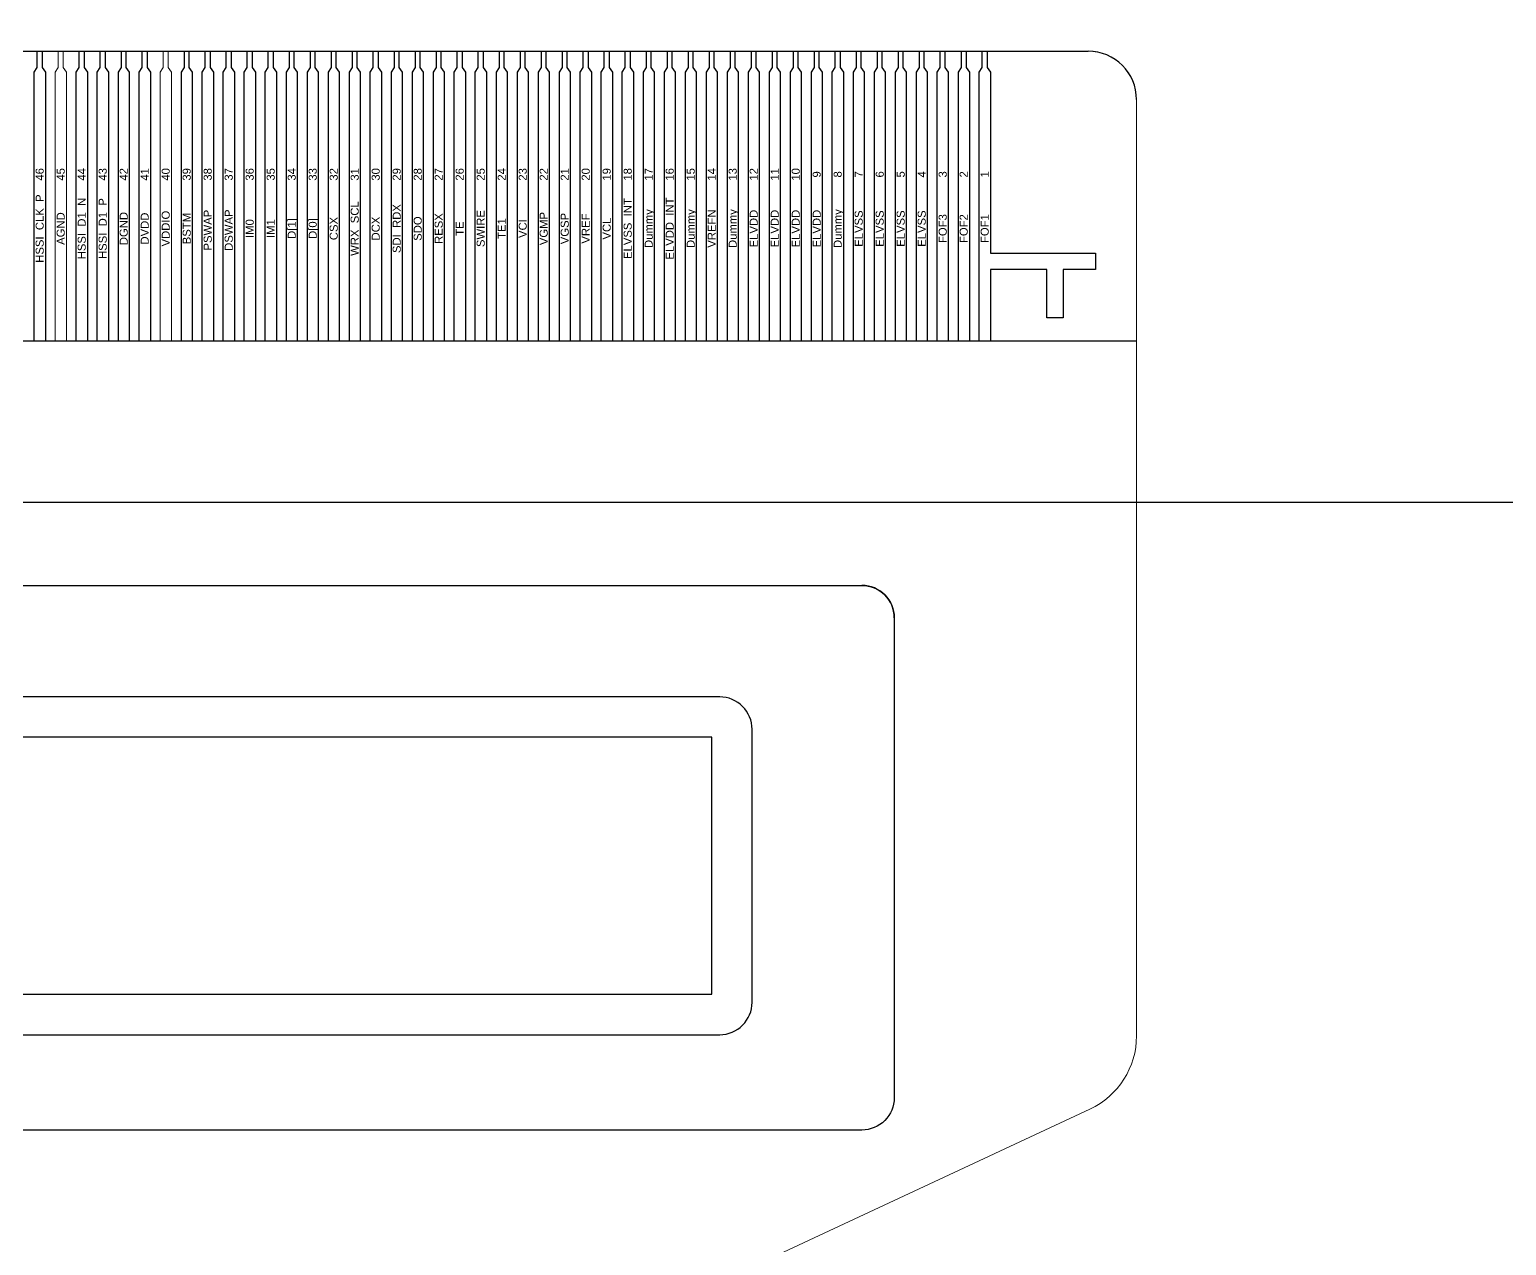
# Model space of a CAD drawing. Header units: inches. Extents: x 265 to 1423, y -753 to -394.
# Drawn here: x 1141.05 to 1150.19, y -604.08 to -596.55 of the extents above; entities that cross this region are included whole.
import ezdxf
from ezdxf.enums import TextEntityAlignment as Align

# ---------------------------------------------------------------- set-up
doc = ezdxf.new("R2010")
doc.units = ezdxf.units.IN
doc.header["$LTSCALE"] = 0.909449
doc.header["$MEASUREMENT"] = 0
doc.header["$PDMODE"] = 3
doc.header["$PDSIZE"] = 0.3125
doc.layers.get('0').update_dxf_attribs({"linetype": 'CONTINUOUS'})
doc.layers.get('Defpoints').update_dxf_attribs({"linetype": 'CONTINUOUS'})
for name, color, linetype in [('01 Copper', 3, 'CONTINUOUS'), ('03 Solder resist', 6, 'CONTINUOUS'), ('04 Chip', 20, 'CONTINUOUS'), ('06 Cutline', 4, 'CONTINUOUS'), ('06_CUTLINE', 7, 'CONTINUOUS'), ('07 Potting', 132, 'CONTINUOUS'), ('07_POTTING', 7, 'CONTINUOUS'), ('13 OL no.', 190, 'CONTINUOUS'), ('14 OL name', 220, 'CONTINUOUS'), ('DIM（标注）', 3, 'CONTINUOUS')]:
    doc.layers.add(name, color=color, linetype=linetype)
doc.layers.add('01_Copper', color=3, linetype='CONTINUOUS', lineweight=0)
doc.styles.add('CCN-1', font='SimSun.ttf', dxfattribs={"width": 0.85})
doc.styles.add('MBC_Arial_Font', font='arial.ttf')
doc.styles.add('宋体', font='SimSun.ttf', dxfattribs={"width": 0.8})
doc.dimstyles.new('DIM-CCN', dxfattribs={"dimscale": 0.9, "dimtxt": 1.7, "dimasz": 1.8, "dimexe": 1.5, "dimexo": 0.5, "dimgap": 0.3, "dimtad": 1, "dimzin": 0, "dimdsep": 46, "dimtxsty": 'CCN-1', "dimblk": 'OPEN30', "dimcen": 0.05, "dimclrd": 256, "dimclre": 256, "dimclrt": 256, "dimadec": 0, "dimazin": 0, "dimtfac": 1, "dimtofl": 0, "dimtmove": 0, "dimatfit": 3, "dimldrblk": 'OPEN30', "dimfxl": 1, "dimtolj": 1, "dimtzin": 0, "dimlwd": -1, "dimlwe": -1, "dimarcsym": 0})

# ---------------------------------------------------------------- blocks, each defined once
blk = doc.blocks.new('GVO3310')
at = {"color": 1}
blk.add_line((3745.2251, -497.981), (3758.0251, -497.981), dxfattribs=at)
at = {"layer": '01 Copper'}
for points in [[(3751.2001, -497.981), (3751.2001, -496.3189), (3751.2201, -496.2889), (3751.2201, -496.1889)], [(3751.2501, -496.1889), (3751.2501, -496.2889), (3751.2701, -496.3189), (3751.2701, -497.981)], [(3751.4601, -497.981), (3751.4601, -496.3189), (3751.4801, -496.2889), (3751.4801, -496.1889)], [(3751.5101, -496.1889), (3751.5101, -496.2889), (3751.5301, -496.3189), (3751.5301, -497.981)], [(3751.5901, -497.981), (3751.5901, -496.3189), (3751.6101, -496.2889), (3751.6101, -496.1889)], [(3751.6401, -496.1889), (3751.6401, -496.2889), (3751.6601, -496.3189), (3751.6601, -497.981)], [(3751.7401, -496.1889), (3751.7401, -496.2889), (3751.7201, -496.3189), (3751.7201, -497.981)], [(3751.7901, -497.981), (3751.7901, -496.3189), (3751.7701, -496.2889), (3751.7701, -496.1889)], [(3751.8501, -497.981), (3751.8501, -496.3189), (3751.8701, -496.2889), (3751.8701, -496.1889)], [(3751.9001, -496.1889), (3751.9001, -496.2889), (3751.9201, -496.3189), (3751.9201, -497.981)], [(3752.1301, -496.1889), (3752.1301, -496.2889), (3752.1101, -496.3189), (3752.1101, -497.981)], [(3752.1801, -497.981), (3752.1801, -496.3189), (3752.1601, -496.2889), (3752.1601, -496.1889)], [(3752.2401, -497.981), (3752.2401, -496.3189), (3752.2601, -496.2889), (3752.2601, -496.1889)], [(3752.2901, -496.1889), (3752.2901, -496.2889), (3752.3101, -496.3189), (3752.3101, -497.981)], [(3752.3701, -497.981), (3752.3701, -496.3189), (3752.3901, -496.2889), (3752.3901, -496.1889)], [(3752.4201, -496.1889), (3752.4201, -496.2889), (3752.4401, -496.3189), (3752.4401, -497.981)], [(3752.5001, -497.981), (3752.5001, -496.3189), (3752.5201, -496.2889), (3752.5201, -496.1889)], [(3752.5501, -496.1889), (3752.5501, -496.2889), (3752.5701, -496.3189), (3752.5701, -497.981)], [(3752.6301, -497.981), (3752.6301, -496.3189), (3752.6501, -496.2889), (3752.6501, -496.1889)], [(3752.6801, -496.1889), (3752.6801, -496.2889), (3752.7001, -496.3189), (3752.7001, -497.981)], [(3752.7801, -496.1889), (3752.7801, -496.2889), (3752.7601, -496.3189), (3752.7601, -497.981)], [(3752.8301, -497.981), (3752.8301, -496.3189), (3752.8101, -496.2889), (3752.8101, -496.1889)], [(3752.9101, -496.1889), (3752.9101, -496.2889), (3752.8901, -496.3189), (3752.8901, -497.981)], [(3752.9601, -497.981), (3752.9601, -496.3189), (3752.9401, -496.2889), (3752.9401, -496.1889)], [(3753.0401, -496.1889), (3753.0401, -496.2889), (3753.0201, -496.3189), (3753.0201, -497.981)], [(3753.0901, -497.981), (3753.0901, -496.3189), (3753.0701, -496.2889), (3753.0701, -496.1889)], [(3753.1701, -496.1889), (3753.1701, -496.2889), (3753.1501, -496.3189), (3753.1501, -497.981)], [(3753.2201, -497.981), (3753.2201, -496.3189), (3753.2001, -496.2889), (3753.2001, -496.1889)], [(3753.2801, -497.981), (3753.2801, -496.3189), (3753.3001, -496.2889), (3753.3001, -496.1889)], [(3753.3301, -496.1889), (3753.3301, -496.2889), (3753.3501, -496.3189), (3753.3501, -497.981)], [(3753.4301, -496.1889), (3753.4301, -496.2889), (3753.4101, -496.3189), (3753.4101, -497.981)], [(3753.4801, -497.981), (3753.4801, -496.3189), (3753.4601, -496.2889), (3753.4601, -496.1889)], [(3753.5601, -496.1889), (3753.5601, -496.2889), (3753.5401, -496.3189), (3753.5401, -497.981)], [(3753.6101, -497.981), (3753.6101, -496.3189), (3753.5901, -496.2889), (3753.5901, -496.1889)], [(3753.6901, -496.1889), (3753.6901, -496.2889), (3753.6701, -496.3189), (3753.6701, -497.981)], [(3753.7401, -497.981), (3753.7401, -496.3189), (3753.7201, -496.2889), (3753.7201, -496.1889)], [(3753.8001, -497.981), (3753.8001, -496.3189), (3753.8201, -496.2889), (3753.8201, -496.1889)], [(3753.8501, -496.1889), (3753.8501, -496.2889), (3753.8701, -496.3189), (3753.8701, -497.981)], [(3753.9301, -497.981), (3753.9301, -496.3189), (3753.9501, -496.2889), (3753.9501, -496.1889)], [(3753.9801, -496.1889), (3753.9801, -496.2889), (3754.0001, -496.3189), (3754.0001, -497.981)], [(3754.0801, -496.1889), (3754.0801, -496.2889), (3754.0601, -496.3189), (3754.0601, -497.981)], [(3754.1301, -497.981), (3754.1301, -496.3189), (3754.1101, -496.2889), (3754.1101, -496.1889)], [(3754.2101, -496.1889), (3754.2101, -496.2889), (3754.1901, -496.3189), (3754.1901, -497.981)], [(3754.2601, -497.981), (3754.2601, -496.3189), (3754.2401, -496.2889), (3754.2401, -496.1889)], [(3754.3401, -496.1889), (3754.3401, -496.2889), (3754.3201, -496.3189), (3754.3201, -497.981)], [(3754.3901, -497.981), (3754.3901, -496.3189), (3754.3701, -496.2889), (3754.3701, -496.1889)], [(3754.4701, -496.1889), (3754.4701, -496.2889), (3754.4501, -496.3189), (3754.4501, -497.981)], [(3754.5201, -497.981), (3754.5201, -496.3189), (3754.5001, -496.2889), (3754.5001, -496.1889)], [(3754.5801, -497.981), (3754.5801, -496.3189), (3754.6001, -496.2889), (3754.6001, -496.1889)], [(3754.6301, -496.1889), (3754.6301, -496.2889), (3754.6501, -496.3189), (3754.6501, -497.981)], [(3754.7101, -497.981), (3754.7101, -496.3189), (3754.7301, -496.2889), (3754.7301, -496.1889)], [(3754.7601, -496.1889), (3754.7601, -496.2889), (3754.7801, -496.3189), (3754.7801, -497.981)], [(3754.8401, -497.981), (3754.8401, -496.3189), (3754.8601, -496.2889), (3754.8601, -496.1889)], [(3754.8901, -496.1889), (3754.8901, -496.2889), (3754.9101, -496.3189), (3754.9101, -497.981)], [(3754.9901, -496.1889), (3754.9901, -496.2889), (3754.9701, -496.3189), (3754.9701, -497.981)], [(3755.0401, -497.981), (3755.0401, -496.3189), (3755.0201, -496.2889), (3755.0201, -496.1889)], [(3755.1201, -496.1889), (3755.1201, -496.2889), (3755.1001, -496.3189), (3755.1001, -497.981)], [(3755.1701, -497.981), (3755.1701, -496.3189), (3755.1501, -496.2889), (3755.1501, -496.1889)], [(3755.2501, -496.1889), (3755.2501, -496.2889), (3755.2301, -496.3189), (3755.2301, -497.981)], [(3755.3001, -497.981), (3755.3001, -496.3189), (3755.2801, -496.2889), (3755.2801, -496.1889)], [(3755.3801, -496.1889), (3755.3801, -496.2889), (3755.3601, -496.3189), (3755.3601, -497.981)], [(3755.4301, -497.981), (3755.4301, -496.3189), (3755.4101, -496.2889), (3755.4101, -496.1889)], [(3755.5101, -496.1889), (3755.5101, -496.2889), (3755.4901, -496.3189), (3755.4901, -497.981)], [(3755.5601, -497.981), (3755.5601, -496.3189), (3755.5401, -496.2889), (3755.5401, -496.1889)], [(3755.6401, -496.1889), (3755.6401, -496.2889), (3755.6201, -496.3189), (3755.6201, -497.981)], [(3755.6901, -497.981), (3755.6901, -496.3189), (3755.6701, -496.2889), (3755.6701, -496.1889)], [(3755.7701, -496.1889), (3755.7701, -496.2889), (3755.7501, -496.3189), (3755.7501, -497.981)], [(3755.8201, -497.981), (3755.8201, -496.3189), (3755.8001, -496.2889), (3755.8001, -496.1889)], [(3755.9001, -496.1889), (3755.9001, -496.2889), (3755.8801, -496.3189), (3755.8801, -497.981)], [(3755.9501, -497.981), (3755.9501, -496.3189), (3755.9301, -496.2889), (3755.9301, -496.1889)], [(3756.0301, -496.1889), (3756.0301, -496.2889), (3756.0101, -496.3189), (3756.0101, -497.981)], [(3756.0801, -497.981), (3756.0801, -496.3189), (3756.0601, -496.2889), (3756.0601, -496.1889)], [(3756.1401, -497.981), (3756.1401, -496.3189), (3756.1601, -496.2889), (3756.1601, -496.1889)], [(3756.1901, -496.1889), (3756.1901, -496.2889), (3756.2101, -496.3189), (3756.2101, -497.981)], [(3756.2901, -496.1889), (3756.2901, -496.2889), (3756.2701, -496.3189), (3756.2701, -497.981)], [(3756.3401, -497.981), (3756.3401, -496.3189), (3756.3201, -496.2889), (3756.3201, -496.1889)], [(3756.4201, -496.1889), (3756.4201, -496.2889), (3756.4001, -496.3189), (3756.4001, -497.981)], [(3756.4701, -497.981), (3756.4701, -496.3189), (3756.4501, -496.2889), (3756.4501, -496.1889)], [(3756.5501, -496.1889), (3756.5501, -496.2889), (3756.5301, -496.3189), (3756.5301, -497.981)], [(3756.6001, -497.981), (3756.6001, -496.3189), (3756.5801, -496.2889), (3756.5801, -496.1889)], [(3756.6801, -496.1889), (3756.6801, -496.2889), (3756.6601, -496.3189), (3756.6601, -497.981)], [(3756.7301, -497.981), (3756.7301, -496.3189), (3756.7101, -496.2889), (3756.7101, -496.1889)], [(3756.7901, -497.981), (3756.7901, -496.3189), (3756.8101, -496.2889), (3756.8101, -496.1889)], [(3756.8601, -497.981), (3756.8601, -496.3189), (3756.8401, -496.2889), (3756.8401, -496.1889)], [(3756.9401, -496.1889), (3756.9401, -496.2889), (3756.9201, -496.3189), (3756.9201, -497.981)], [(3756.9701, -496.1889), (3756.9701, -496.2889), (3756.9901, -496.3189), (3756.9901, -497.981)], [(3757.0501, -497.981), (3757.0501, -496.3189), (3757.0701, -496.2889), (3757.0701, -496.1889)], [(3757.1001, -496.1889), (3757.1001, -496.2889), (3757.1201, -496.3189), (3757.1201, -497.4389), (3757.7701, -497.4389), (3757.7701, -497.5389), (3757.5701, -497.5389), (3757.5701, -497.8389), (3757.4701, -497.8389), (3757.4701, -497.5389), (3757.1201, -497.5389), (3757.1201, -497.981)]]:
    blk.add_lwpolyline(points, dxfattribs=at)
at = {"layer": '01 Copper', "linetype": 'Continuous', "lineweight": 0}
for points in [[(3751.3501, -496.1889), (3751.3501, -496.2889), (3751.3301, -496.3189), (3751.3301, -497.981)], [(3751.4001, -497.981), (3751.4001, -496.3189), (3751.3801, -496.2889), (3751.3801, -496.1889)]]:
    blk.add_lwpolyline(points, dxfattribs=at)
at = {"layer": '01 Copper', "lineweight": 0}
for points in [[(3751.9801, -497.981), (3751.9801, -496.3189), (3752.0001, -496.2889), (3752.0001, -496.1889)], [(3752.0301, -496.1889), (3752.0301, -496.2889), (3752.0501, -496.3189), (3752.0501, -497.981)]]:
    blk.add_lwpolyline(points, dxfattribs=at)
at = {"layer": '03 Solder resist'}
blk.add_lwpolyline([(3747.8051, -502.2748), (3755.4451, -502.2748, 0.414214), (3755.6451, -502.0748), (3755.6451, -500.3848, 0.414214), (3755.4451, -500.1848), (3747.8051, -500.1848, 0.414214), (3747.6051, -500.3848), (3747.6051, -502.0748, 0.414214)], format="xyb", close=True, dxfattribs=at)
at = {"layer": '04 Chip'}
blk.add_lwpolyline([(3747.8551, -502.0248), (3755.3951, -502.0248), (3755.3951, -500.4348), (3747.8551, -500.4348)], close=True, dxfattribs=at)
at = {"layer": '06 Cutline', "lineweight": 0}
blk.add_lwpolyline([(3757.7364, -502.7353), (3755.3751, -503.8364)], dxfattribs=at)
blk.add_lwpolyline([(3747.8751, -503.8364), (3745.5138, -502.7353, -0.291473), (3745.2251, -502.2822), (3745.2251, -496.4889, -0.414214), (3745.5251, -496.1889), (3757.7251, -496.1889, -0.414214), (3758.0251, -496.4889), (3758.0251, -502.2822, -0.291473), (3757.7364, -502.7353)], format="xyb", dxfattribs=at)
at = {"layer": '07 Potting'}
blk.add_lwpolyline([(3746.9251, -499.4948), (3756.3251, -499.4948, -0.414214), (3756.5251, -499.6948), (3756.5251, -502.6648, -0.414214), (3756.3251, -502.8648), (3746.9251, -502.8648, -0.414214), (3746.7251, -502.6648), (3746.7251, -499.6948, -0.414214)], format="xyb", close=True, dxfattribs=at)
at = {"layer": '13 OL no.', "style": 'MBC_Arial_Font'}
for s, p in [('46', (3751.2351, -496.9512)), ('45', (3751.3651, -496.9512)), ('44', (3751.4951, -496.9512)), ('43', (3751.6251, -496.9512)), ('42', (3751.7551, -496.9512)), ('41', (3751.8851, -496.9512)), ('40', (3752.0151, -496.9512)), ('39', (3752.1451, -496.9512)), ('38', (3752.2751, -496.9512)), ('37', (3752.4051, -496.9512)), ('36', (3752.5351, -496.9512)), ('35', (3752.6651, -496.9512)), ('34', (3752.7951, -496.9512)), ('33', (3752.9251, -496.9512)), ('32', (3753.0551, -496.9512)), ('31', (3753.1851, -496.9512)), ('30', (3753.3151, -496.9512)), ('29', (3753.4451, -496.9512)), ('28', (3753.5751, -496.9512)), ('27', (3753.7051, -496.9512)), ('26', (3753.8351, -496.9512)), ('25', (3753.9651, -496.9512)), ('24', (3754.0951, -496.9512)), ('23', (3754.2251, -496.9512)), ('22', (3754.3551, -496.9512)), ('21', (3754.4851, -496.9512)), ('20', (3754.6151, -496.9512)), ('19', (3754.7451, -496.9512)), ('18', (3754.8751, -496.9512)), ('17', (3755.0051, -496.9512)), ('16', (3755.1351, -496.9512)), ('15', (3755.2651, -496.9512)), ('14', (3755.3951, -496.9512)), ('13', (3755.5251, -496.9512)), ('12', (3755.6551, -496.9512)), ('11', (3755.7851, -496.9512)), ('10', (3755.9151, -496.9512)), ('9', (3756.0451, -496.9512)), ('8', (3756.1751, -496.9512)), ('7', (3756.3051, -496.9512)), ('6', (3756.4351, -496.9512)), ('5', (3756.5651, -496.9512)), ('4', (3756.6951, -496.9512)), ('3', (3756.8251, -496.9512)), ('2', (3756.9551, -496.9512)), ('1', (3757.0851, -496.9512))]:
    blk.add_text(s, height=0.05, rotation=90, dxfattribs=at).set_placement(p, align=Align.MIDDLE_CENTER)
at = {"layer": '14 OL name', "style": 'MBC_Arial_Font'}
for s, p in [('HSSI_CLK_P', (3751.2351, -497.2866)), ('HSSI_D1_N', (3751.4951, -497.2866)), ('HSSI_D1_P', (3751.6251, -497.2866)), ('VDDIO', (3752.0151, -497.2866)), ('PSWAP ', (3752.2751, -497.2866)), ('DSWAP ', (3752.4051, -497.2866)), ('WRX_SCL', (3753.1851, -497.2866)), ('SDI_RDX', (3753.4451, -497.2866)), ('SWIRE', (3753.9651, -497.2866)), ('ELVSS_INT', (3754.8751, -497.2866)), ('Dummy', (3755.0051, -497.2866)), ('ELVDD_INT', (3755.1351, -497.2866)), ('Dummy', (3755.2651, -497.2866)), ('VREFN', (3755.3951, -497.2866)), ('Dummy', (3755.5251, -497.2866)), ('ELVDD', (3755.6551, -497.2866)), ('ELVDD', (3755.7851, -497.2866)), ('ELVDD', (3755.9151, -497.2866)), ('ELVDD', (3756.0451, -497.2866)), ('Dummy', (3756.1751, -497.2866)), ('ELVSS', (3756.3051, -497.2866)), ('ELVSS', (3756.4351, -497.2866)), ('ELVSS', (3756.5651, -497.2866)), ('ELVSS', (3756.6951, -497.2866)), ('AGND', (3751.3651, -497.2866)), ('DGND', (3751.7551, -497.2866)), ('DVDD', (3751.8851, -497.2866)), ('BSTM', (3752.1451, -497.2866)), ('IM0', (3752.5351, -497.2866)), ('IM1', (3752.6651, -497.2866)), ('D[1]', (3752.7951, -497.2866)), ('D[0]', (3752.9251, -497.2866)), ('CSX', (3753.0551, -497.2866)), ('DCX', (3753.3151, -497.2866)), ('SDO', (3753.5751, -497.2866)), ('RESX', (3753.7051, -497.2866)), ('TE', (3753.8351, -497.2866)), ('TE1', (3754.0951, -497.2866)), ('VCI', (3754.2251, -497.2866)), ('VGMP', (3754.3551, -497.2866)), ('VGSP', (3754.4851, -497.2866)), ('VREF', (3754.6151, -497.2866)), ('VCL', (3754.7451, -497.2866)), ('FOF3', (3756.8251, -497.2866)), ('FOF2', (3756.9551, -497.2866)), ('FOF1', (3757.0851, -497.2866))]:
    blk.add_text(s, height=0.05, rotation=90, dxfattribs=at).set_placement(p, align=Align.MIDDLE_CENTER)
blk = doc.blocks.new('*D173')
at = {"layer": 'Defpoints', "color": 0, "transparency": 16777216}
for p in [(1100.2641, -545.5947), (1158.2684, -545.5947), (1137.2478, -606.5214)]:
    blk.add_point(p, dxfattribs=at)
at = {"layer": 'DIM（标注）', "transparency": 16777216}
for p, q in [((1157.8184, -545.5947), (1099.3641, -545.5947)), ((1100.2641, -604.2714), (1100.2641, -547.8447)), ((1136.7978, -606.5214), (1099.3641, -606.5214))]:
    blk.add_line(p, q, dxfattribs=at)
for points in [[(1099.8891, -547.8447), (1100.6391, -547.8447), (1100.2641, -545.5947)], [(1099.8891, -604.2714), (1100.6391, -604.2714), (1100.2641, -606.5214)]]:
    blk.add_solid(points, dxfattribs=at)
at = {"layer": 'DIM（标注）', "transparency": 16777216, "insert": (1098.7811, -576.0581), "char_height": 2.25, "attachment_point": 5, "rotation": 90, "style": '宋体'}
blk.add_mtext('\\A1;60.93%%P0.5', dxfattribs=at)
blk = doc.blocks.new('_Open30')
at = {"color": 0, "linetype": 'ByBlock', "lineweight": -2}
for p, q in [((-1, 0.2679), (0, 0)), ((0, 0), (-1, -0.2679)), ((0, 0), (-1, 0))]:
    blk.add_line(p, q, dxfattribs=at)

msp = doc.modelspace()

# ---------------------------------------------------------------- linework, layer by layer
at = {"color": 1, "linetype": 'Continuous'}
msp.add_line((1135.1011, -598.4778), (1147.9011, -598.4778), dxfattribs=at)
msp.add_line((1155.3029, -599.4778), (1134.1011, -599.4778))
at = {"layer": '01_Copper', "color": 3, "linetype": 'Continuous'}
for p, q in [((1141.0961, -596.7856), (1141.0961, -596.6856)), ((1141.1261, -596.6856), (1141.1261, -596.7856)), ((1141.2261, -596.6856), (1141.2261, -596.7856)), ((1141.2561, -596.7856), (1141.2561, -596.6856)), ((1141.3561, -596.7856), (1141.3561, -596.6856)), ((1141.3861, -596.6856), (1141.3861, -596.7856)), ((1141.4861, -596.7856), (1141.4861, -596.6856)), ((1141.5161, -596.6856), (1141.5161, -596.7856)), ((1141.6161, -596.6856), (1141.6161, -596.7856)), ((1141.6461, -596.7856), (1141.6461, -596.6856)), ((1141.7461, -596.7856), (1141.7461, -596.6856)), ((1141.7761, -596.6856), (1141.7761, -596.7856)), ((1141.8761, -596.7856), (1141.8761, -596.6856)), ((1141.9061, -596.6856), (1141.9061, -596.7856)), ((1142.0061, -596.6856), (1142.0061, -596.7856)), ((1142.0361, -596.7856), (1142.0361, -596.6856)), ((1142.1361, -596.7856), (1142.1361, -596.6856)), ((1142.1661, -596.6856), (1142.1661, -596.7856)), ((1142.2661, -596.7856), (1142.2661, -596.6856)), ((1142.2961, -596.6856), (1142.2961, -596.7856)), ((1142.3961, -596.7856), (1142.3961, -596.6856)), ((1142.4261, -596.6856), (1142.4261, -596.7856)), ((1142.5261, -596.7856), (1142.5261, -596.6856)), ((1142.5561, -596.6856), (1142.5561, -596.7856)), ((1142.6561, -596.6856), (1142.6561, -596.7856)), ((1142.6861, -596.7856), (1142.6861, -596.6856)), ((1142.7861, -596.6856), (1142.7861, -596.7856)), ((1142.8161, -596.7856), (1142.8161, -596.6856)), ((1142.9161, -596.6856), (1142.9161, -596.7856)), ((1142.9461, -596.7856), (1142.9461, -596.6856)), ((1143.0461, -596.6856), (1143.0461, -596.7856)), ((1143.0761, -596.7856), (1143.0761, -596.6856)), ((1143.1761, -596.7856), (1143.1761, -596.6856)), ((1143.2061, -596.6856), (1143.2061, -596.7856)), ((1143.3061, -596.6856), (1143.3061, -596.7856)), ((1143.3361, -596.7856), (1143.3361, -596.6856)), ((1143.4361, -596.6856), (1143.4361, -596.7856)), ((1143.4661, -596.7856), (1143.4661, -596.6856)), ((1143.5661, -596.6856), (1143.5661, -596.7856)), ((1143.5961, -596.7856), (1143.5961, -596.6856)), ((1143.6961, -596.7856), (1143.6961, -596.6856)), ((1143.7261, -596.6856), (1143.7261, -596.7856)), ((1143.8261, -596.7856), (1143.8261, -596.6856)), ((1143.8561, -596.6856), (1143.8561, -596.7856)), ((1143.9561, -596.6856), (1143.9561, -596.7856)), ((1143.9861, -596.7856), (1143.9861, -596.6856)), ((1144.0861, -596.6856), (1144.0861, -596.7856)), ((1144.1161, -596.7856), (1144.1161, -596.6856)), ((1144.2161, -596.6856), (1144.2161, -596.7856)), ((1144.2461, -596.7856), (1144.2461, -596.6856)), ((1144.3461, -596.6856), (1144.3461, -596.7856)), ((1144.3761, -596.7856), (1144.3761, -596.6856)), ((1144.4761, -596.7856), (1144.4761, -596.6856)), ((1144.5061, -596.6856), (1144.5061, -596.7856)), ((1144.6061, -596.7856), (1144.6061, -596.6856)), ((1144.6361, -596.6856), (1144.6361, -596.7856)), ((1144.7361, -596.7856), (1144.7361, -596.6856)), ((1144.7661, -596.6856), (1144.7661, -596.7856)), ((1144.8661, -596.6856), (1144.8661, -596.7856)), ((1144.8961, -596.7856), (1144.8961, -596.6856)), ((1144.9961, -596.6856), (1144.9961, -596.7856)), ((1145.0261, -596.7856), (1145.0261, -596.6856)), ((1145.1261, -596.6856), (1145.1261, -596.7856)), ((1145.1561, -596.7856), (1145.1561, -596.6856)), ((1145.2561, -596.6856), (1145.2561, -596.7856)), ((1145.2861, -596.7856), (1145.2861, -596.6856)), ((1145.3861, -596.6856), (1145.3861, -596.7856)), ((1145.4161, -596.7856), (1145.4161, -596.6856)), ((1145.5161, -596.6856), (1145.5161, -596.7856)), ((1145.5461, -596.7856), (1145.5461, -596.6856)), ((1145.6461, -596.6856), (1145.6461, -596.7856)), ((1145.6761, -596.7856), (1145.6761, -596.6856)), ((1145.7761, -596.6856), (1145.7761, -596.7856)), ((1145.8061, -596.7856), (1145.8061, -596.6856)), ((1145.9061, -596.6856), (1145.9061, -596.7856)), ((1145.9361, -596.7856), (1145.9361, -596.6856)), ((1146.0361, -596.7856), (1146.0361, -596.6856)), ((1146.0661, -596.6856), (1146.0661, -596.7856)), ((1146.1661, -596.6856), (1146.1661, -596.7856)), ((1146.1961, -596.7856), (1146.1961, -596.6856)), ((1146.2961, -596.6856), (1146.2961, -596.7856)), ((1146.3261, -596.7856), (1146.3261, -596.6856)), ((1146.4261, -596.6856), (1146.4261, -596.7856)), ((1146.4561, -596.7856), (1146.4561, -596.6856)), ((1146.5561, -596.6856), (1146.5561, -596.7856)), ((1146.5861, -596.7856), (1146.5861, -596.6856)), ((1146.6861, -596.7856), (1146.6861, -596.6856)), ((1146.7161, -596.7856), (1146.7161, -596.6856)), ((1146.8161, -596.6856), (1146.8161, -596.7856)), ((1146.8461, -596.6856), (1146.8461, -596.7856)), ((1146.9461, -596.7856), (1146.9461, -596.6856)), ((1146.9761, -596.6856), (1146.9761, -596.7856)), ((1141.0761, -596.8156), (1141.0961, -596.7856)), ((1141.0761, -598.4778), (1141.0761, -596.8156)), ((1141.1261, -596.7856), (1141.1461, -596.8156)), ((1141.1461, -596.8156), (1141.1461, -598.4778)), ((1141.2261, -596.7856), (1141.2061, -596.8156)), ((1141.2061, -596.8156), (1141.2061, -598.4778)), ((1141.2761, -596.8156), (1141.2561, -596.7856)), ((1141.2761, -598.4778), (1141.2761, -596.8156)), ((1141.3361, -596.8156), (1141.3561, -596.7856)), ((1141.3361, -598.4778), (1141.3361, -596.8156)), ((1141.3861, -596.7856), (1141.4061, -596.8156)), ((1141.4061, -596.8156), (1141.4061, -598.4778)), ((1141.4661, -596.8156), (1141.4861, -596.7856)), ((1141.4661, -598.4778), (1141.4661, -596.8156)), ((1141.5161, -596.7856), (1141.5361, -596.8156)), ((1141.5361, -596.8156), (1141.5361, -598.4778)), ((1141.6161, -596.7856), (1141.5961, -596.8156)), ((1141.5961, -596.8156), (1141.5961, -598.4778)), ((1141.6661, -596.8156), (1141.6461, -596.7856)), ((1141.6661, -598.4778), (1141.6661, -596.8156)), ((1141.7261, -596.8156), (1141.7461, -596.7856)), ((1141.7261, -598.4778), (1141.7261, -596.8156)), ((1141.7761, -596.7856), (1141.7961, -596.8156)), ((1141.7961, -596.8156), (1141.7961, -598.4778)), ((1141.8561, -596.8156), (1141.8761, -596.7856)), ((1141.8561, -598.4778), (1141.8561, -596.8156)), ((1141.9061, -596.7856), (1141.9261, -596.8156)), ((1141.9261, -596.8156), (1141.9261, -598.4778)), ((1142.0061, -596.7856), (1141.9861, -596.8156)), ((1141.9861, -596.8156), (1141.9861, -598.4778)), ((1142.0561, -596.8156), (1142.0361, -596.7856)), ((1142.0561, -598.4778), (1142.0561, -596.8156)), ((1142.1161, -596.8156), (1142.1361, -596.7856)), ((1142.1161, -598.4778), (1142.1161, -596.8156)), ((1142.1661, -596.7856), (1142.1861, -596.8156)), ((1142.1861, -596.8156), (1142.1861, -598.4778)), ((1142.2461, -596.8156), (1142.2661, -596.7856)), ((1142.2461, -598.4778), (1142.2461, -596.8156)), ((1142.2961, -596.7856), (1142.3161, -596.8156)), ((1142.3161, -596.8156), (1142.3161, -598.4778)), ((1142.3761, -596.8156), (1142.3961, -596.7856)), ((1142.3761, -598.4778), (1142.3761, -596.8156)), ((1142.4261, -596.7856), (1142.4461, -596.8156)), ((1142.4461, -596.8156), (1142.4461, -598.4778)), ((1142.5061, -596.8156), (1142.5261, -596.7856)), ((1142.5061, -598.4778), (1142.5061, -596.8156)), ((1142.5561, -596.7856), (1142.5761, -596.8156)), ((1142.5761, -596.8156), (1142.5761, -598.4778)), ((1142.6561, -596.7856), (1142.6361, -596.8156)), ((1142.6361, -596.8156), (1142.6361, -598.4778)), ((1142.7061, -596.8156), (1142.6861, -596.7856)), ((1142.7061, -598.4778), (1142.7061, -596.8156)), ((1142.7861, -596.7856), (1142.7661, -596.8156)), ((1142.7661, -596.8156), (1142.7661, -598.4778)), ((1142.8361, -596.8156), (1142.8161, -596.7856)), ((1142.8361, -598.4778), (1142.8361, -596.8156)), ((1142.9161, -596.7856), (1142.8961, -596.8156)), ((1142.8961, -596.8156), (1142.8961, -598.4778)), ((1142.9661, -596.8156), (1142.9461, -596.7856)), ((1142.9661, -598.4778), (1142.9661, -596.8156)), ((1143.0461, -596.7856), (1143.0261, -596.8156)), ((1143.0261, -596.8156), (1143.0261, -598.4778)), ((1143.0961, -596.8156), (1143.0761, -596.7856)), ((1143.0961, -598.4778), (1143.0961, -596.8156)), ((1143.1561, -596.8156), (1143.1761, -596.7856)), ((1143.1561, -598.4778), (1143.1561, -596.8156)), ((1143.2061, -596.7856), (1143.2261, -596.8156)), ((1143.2261, -596.8156), (1143.2261, -598.4778)), ((1143.3061, -596.7856), (1143.2861, -596.8156)), ((1143.2861, -596.8156), (1143.2861, -598.4778)), ((1143.3561, -596.8156), (1143.3361, -596.7856)), ((1143.3561, -598.4778), (1143.3561, -596.8156)), ((1143.4361, -596.7856), (1143.4161, -596.8156)), ((1143.4161, -596.8156), (1143.4161, -598.4778)), ((1143.4861, -596.8156), (1143.4661, -596.7856)), ((1143.4861, -598.4778), (1143.4861, -596.8156)), ((1143.5661, -596.7856), (1143.5461, -596.8156)), ((1143.5461, -596.8156), (1143.5461, -598.4778)), ((1143.6161, -596.8156), (1143.5961, -596.7856)), ((1143.6161, -598.4778), (1143.6161, -596.8156)), ((1143.6761, -596.8156), (1143.6961, -596.7856)), ((1143.6761, -598.4778), (1143.6761, -596.8156)), ((1143.7261, -596.7856), (1143.7461, -596.8156)), ((1143.7461, -596.8156), (1143.7461, -598.4778)), ((1143.8061, -596.8156), (1143.8261, -596.7856)), ((1143.8061, -598.4778), (1143.8061, -596.8156)), ((1143.8561, -596.7856), (1143.8761, -596.8156)), ((1143.8761, -596.8156), (1143.8761, -598.4778)), ((1143.9561, -596.7856), (1143.9361, -596.8156)), ((1143.9361, -596.8156), (1143.9361, -598.4778)), ((1144.0061, -596.8156), (1143.9861, -596.7856)), ((1144.0061, -598.4778), (1144.0061, -596.8156)), ((1144.0861, -596.7856), (1144.0661, -596.8156)), ((1144.0661, -596.8156), (1144.0661, -598.4778)), ((1144.1361, -596.8156), (1144.1161, -596.7856)), ((1144.1361, -598.4778), (1144.1361, -596.8156)), ((1144.2161, -596.7856), (1144.1961, -596.8156)), ((1144.1961, -596.8156), (1144.1961, -598.4778)), ((1144.2661, -596.8156), (1144.2461, -596.7856)), ((1144.2661, -598.4778), (1144.2661, -596.8156)), ((1144.3461, -596.7856), (1144.3261, -596.8156)), ((1144.3261, -596.8156), (1144.3261, -598.4778)), ((1144.3961, -596.8156), (1144.3761, -596.7856)), ((1144.3961, -598.4778), (1144.3961, -596.8156)), ((1144.4561, -596.8156), (1144.4761, -596.7856)), ((1144.4561, -598.4778), (1144.4561, -596.8156)), ((1144.5061, -596.7856), (1144.5261, -596.8156)), ((1144.5261, -596.8156), (1144.5261, -598.4778)), ((1144.5861, -596.8156), (1144.6061, -596.7856)), ((1144.5861, -598.4778), (1144.5861, -596.8156)), ((1144.6361, -596.7856), (1144.6561, -596.8156)), ((1144.6561, -596.8156), (1144.6561, -598.4778)), ((1144.7161, -596.8156), (1144.7361, -596.7856)), ((1144.7161, -598.4778), (1144.7161, -596.8156)), ((1144.7661, -596.7856), (1144.7861, -596.8156)), ((1144.7861, -596.8156), (1144.7861, -598.4778)), ((1144.8661, -596.7856), (1144.8461, -596.8156)), ((1144.8461, -596.8156), (1144.8461, -598.4778)), ((1144.9161, -596.8156), (1144.8961, -596.7856)), ((1144.9161, -598.4778), (1144.9161, -596.8156)), ((1144.9961, -596.7856), (1144.9761, -596.8156)), ((1144.9761, -596.8156), (1144.9761, -598.4778)), ((1145.0461, -596.8156), (1145.0261, -596.7856)), ((1145.0461, -598.4778), (1145.0461, -596.8156)), ((1145.1261, -596.7856), (1145.1061, -596.8156)), ((1145.1061, -596.8156), (1145.1061, -598.4778)), ((1145.1761, -596.8156), (1145.1561, -596.7856)), ((1145.1761, -598.4778), (1145.1761, -596.8156)), ((1145.2561, -596.7856), (1145.2361, -596.8156)), ((1145.2361, -596.8156), (1145.2361, -598.4778)), ((1145.3061, -596.8156), (1145.2861, -596.7856)), ((1145.3061, -598.4778), (1145.3061, -596.8156)), ((1145.3861, -596.7856), (1145.3661, -596.8156)), ((1145.3661, -596.8156), (1145.3661, -598.4778)), ((1145.4361, -596.8156), (1145.4161, -596.7856)), ((1145.4361, -598.4778), (1145.4361, -596.8156)), ((1145.5161, -596.7856), (1145.4961, -596.8156)), ((1145.4961, -596.8156), (1145.4961, -598.4778)), ((1145.5661, -596.8156), (1145.5461, -596.7856)), ((1145.5661, -598.4778), (1145.5661, -596.8156)), ((1145.6461, -596.7856), (1145.6261, -596.8156)), ((1145.6261, -596.8156), (1145.6261, -598.4778)), ((1145.6961, -596.8156), (1145.6761, -596.7856)), ((1145.6961, -598.4778), (1145.6961, -596.8156)), ((1145.7761, -596.7856), (1145.7561, -596.8156)), ((1145.7561, -596.8156), (1145.7561, -598.4778)), ((1145.8261, -596.8156), (1145.8061, -596.7856)), ((1145.8261, -598.4778), (1145.8261, -596.8156)), ((1145.9061, -596.7856), (1145.8861, -596.8156)), ((1145.8861, -596.8156), (1145.8861, -598.4778)), ((1145.9561, -596.8156), (1145.9361, -596.7856)), ((1145.9561, -598.4778), (1145.9561, -596.8156)), ((1146.0161, -596.8156), (1146.0361, -596.7856)), ((1146.0161, -598.4778), (1146.0161, -596.8156)), ((1146.0661, -596.7856), (1146.0861, -596.8156)), ((1146.0861, -596.8156), (1146.0861, -598.4778)), ((1146.1661, -596.7856), (1146.1461, -596.8156)), ((1146.1461, -596.8156), (1146.1461, -598.4778)), ((1146.2161, -596.8156), (1146.1961, -596.7856)), ((1146.2161, -598.4778), (1146.2161, -596.8156)), ((1146.2961, -596.7856), (1146.2761, -596.8156)), ((1146.2761, -596.8156), (1146.2761, -598.4778)), ((1146.3461, -596.8156), (1146.3261, -596.7856)), ((1146.3461, -598.4778), (1146.3461, -596.8156)), ((1146.4261, -596.7856), (1146.4061, -596.8156)), ((1146.4061, -596.8156), (1146.4061, -598.4778)), ((1146.4761, -596.8156), (1146.4561, -596.7856)), ((1146.4761, -598.4778), (1146.4761, -596.8156)), ((1146.5561, -596.7856), (1146.5361, -596.8156)), ((1146.5361, -596.8156), (1146.5361, -598.4778)), ((1146.6061, -596.8156), (1146.5861, -596.7856)), ((1146.6061, -598.4778), (1146.6061, -596.8156)), ((1146.6661, -596.8156), (1146.6861, -596.7856)), ((1146.6661, -598.4778), (1146.6661, -596.8156)), ((1146.7361, -596.8156), (1146.7161, -596.7856)), ((1146.7361, -598.4778), (1146.7361, -596.8156)), ((1146.8161, -596.7856), (1146.7961, -596.8156)), ((1146.7961, -596.8156), (1146.7961, -598.4778)), ((1146.8461, -596.7856), (1146.8661, -596.8156)), ((1146.8661, -596.8156), (1146.8661, -598.4778)), ((1146.9261, -596.8156), (1146.9461, -596.7856)), ((1146.9261, -598.4778), (1146.9261, -596.8156)), ((1146.9761, -596.7856), (1146.9961, -596.8156)), ((1146.9961, -596.8156), (1146.9961, -597.9356)), ((1146.9961, -597.9356), (1147.6461, -597.9356)), ((1147.6461, -597.9356), (1147.6461, -598.0356)), ((1146.9961, -598.0356), (1146.9961, -598.4778)), ((1147.3461, -598.0356), (1146.9961, -598.0356)), ((1147.3461, -598.3356), (1147.3461, -598.0356)), ((1147.4461, -598.0356), (1147.4461, -598.3356)), ((1147.6461, -598.0356), (1147.4461, -598.0356)), ((1147.4461, -598.3356), (1147.3461, -598.3356))]:
    msp.add_line(p, q, dxfattribs=at)
at = {"layer": '06_CUTLINE', "color": 4, "linetype": 'Continuous'}
msp.add_line((1135.4011, -596.6856), (1147.6011, -596.6856), dxfattribs=at)
msp.add_arc((1147.6011, -596.9856), 0.3, 0, 90, dxfattribs=at)
at = {"layer": '07_POTTING', "color": 7, "linetype": 'Continuous'}
msp.add_line((1136.8011, -599.9916), (1146.2011, -599.9916), dxfattribs=at)
msp.add_arc((1146.2011, -600.1916), 0.2, 0, 90, dxfattribs=at)

# ---------------------------------------------------------------- block references
at = {"color": 1}
msp.add_blockref('GVO3310', (-2610.124, -100.4967), dxfattribs=at)

# ---------------------------------------------------------------- dimensions: what is measured, and where the dimension line sits
at = {"layer": 'DIM（标注）'}
dim = msp.add_linear_dim(base=(1100.2641, -545.5947), p1=(1137.2478, -606.5214), p2=(1158.2684, -545.5947), angle=90, text='<>%%P0.5', dimstyle='DIM-CCN', override={"dimtxt": 2.5, "dimasz": 2.5, "dimexe": 1, "dimtxsty": '宋体', "dimsah": 1}, dxfattribs=at)
dim.commit()
dim.dimension.update_dxf_attribs({"geometry": '*D173', "text_midpoint": (1098.7811, -576.0581)})

doc.saveas('drawing.dxf')
